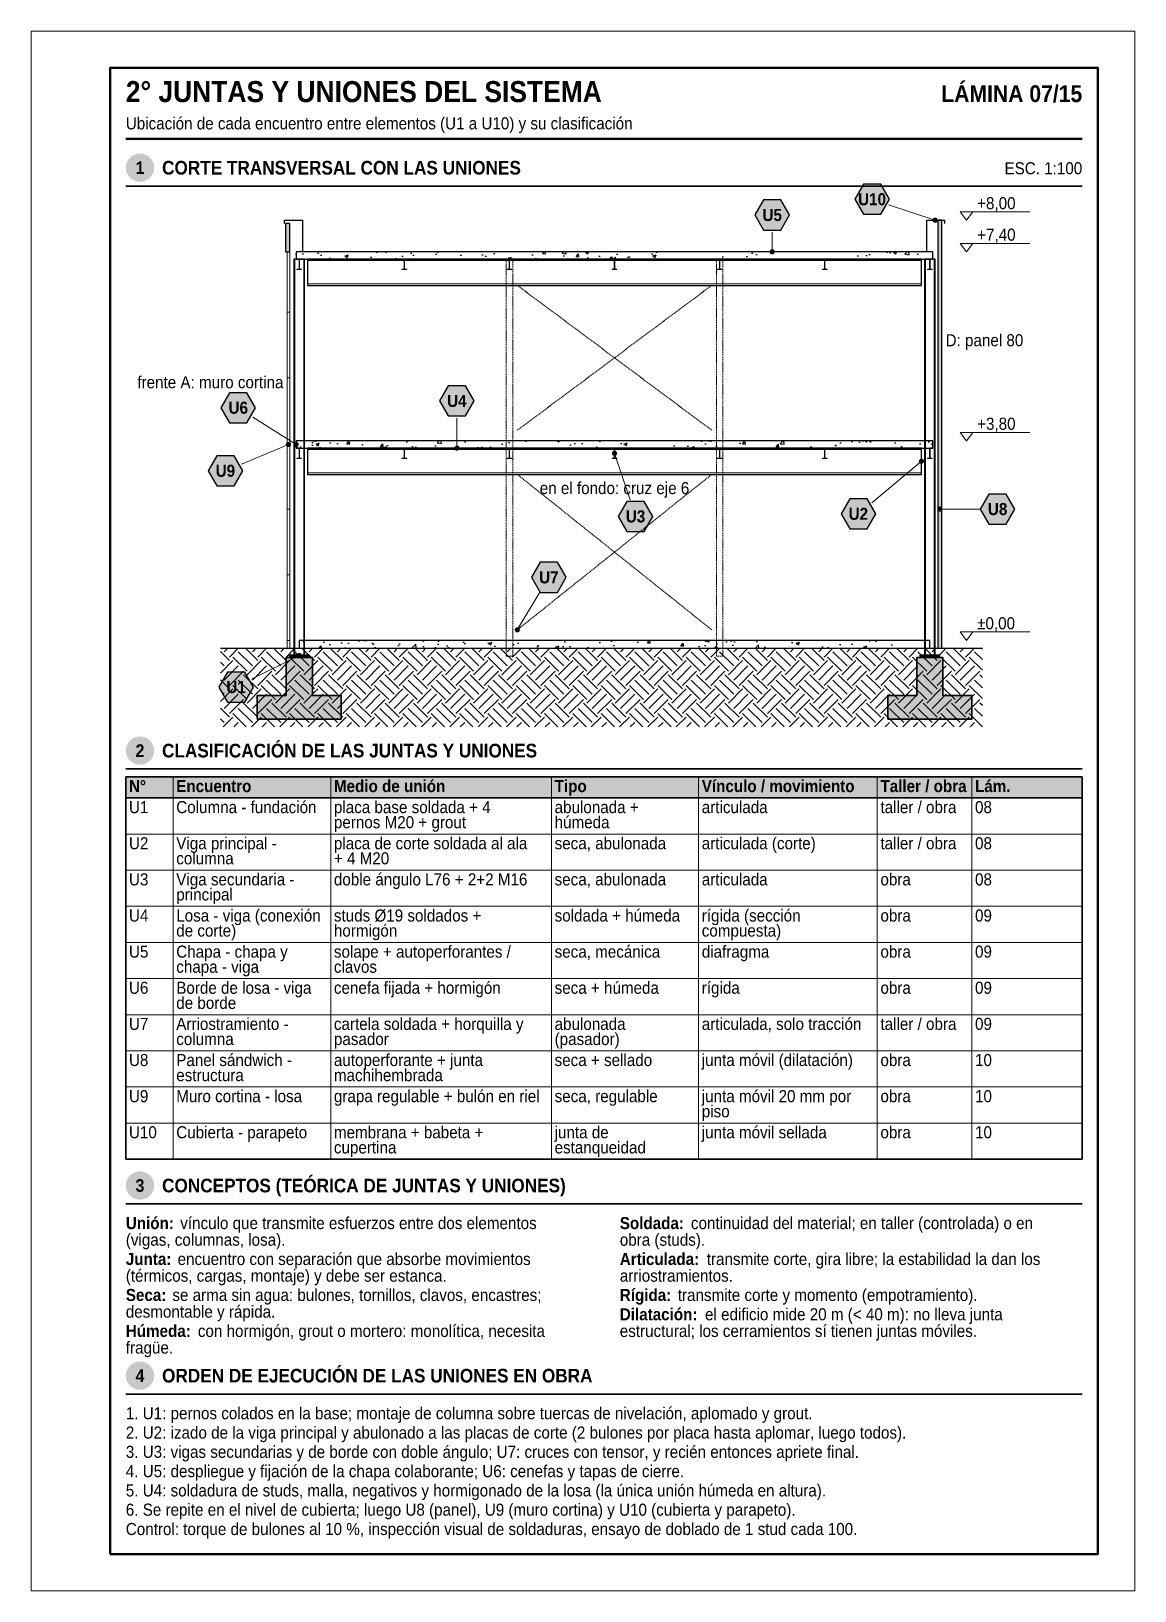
# Model space of a CAD drawing. Header units: millimetres. Extents: x 0 to 210, y 0 to 297.
import ezdxf
from ezdxf.enums import TextEntityAlignment as Align

# ---------------------------------------------------------------- set-up
doc = ezdxf.new("R2010")
doc.units = ezdxf.units.MM
doc.header["$LTSCALE"] = 0.35
doc.linetypes.add('DASHED2', pattern=[0.762, 0.635, -0.127])
for name, color, linetype in [('0-MARCO', 7, 'Continuous'), ('1-OCULTO', 8, 'DASHED2'), ('1-SECCION', 7, 'Continuous'), ('1-VISTA', 7, 'Continuous'), ('2-RAYADO', 8, 'Continuous'), ('3-COTAS', 7, 'Continuous'), ('3-REFS', 7, 'Continuous'), ('3-TABLAS', 7, 'Continuous'), ('3-TEXTOS', 7, 'Continuous'), ('3-TITULOS', 7, 'Continuous')]:
    doc.layers.add(name, color=color, linetype=linetype)
doc.styles.add('ARIAL', font='arial.ttf')
doc.styles.add('ARIAL-NEGRITA', font='arialbd.ttf')

msp = doc.modelspace()

# ---------------------------------------------------------------- hatches: boundary and pattern name
at = {"layer": '2-RAYADO', "true_color": 0xd7d7d7}
h = msp.add_hatch(color=254, dxfattribs=at)
h.dxf.hatch_style = 1
h.paths.add_polyline_path([(48.4, 255), (49.2, 255), (49.2, 260.4), (48.4, 260.4)])
h = msp.add_hatch(color=254, dxfattribs=at)
h.dxf.hatch_style = 1
h.paths.add_polyline_path([(172.5, 179.5), (173.3, 179.5), (173.3, 261), (172.5, 261)])
at = {"layer": '2-RAYADO'}
h = msp.add_hatch(dxfattribs=at)
h.set_pattern_fill('AR-CONC', color=8, scale=0.035)
h.paths.add_polyline_path([(50.4, 253.6), (171.6, 253.6), (171.6, 255), (50.4, 255)])
at = {"layer": '2-RAYADO', "true_color": 0x3c3c3c}
h = msp.add_hatch(color=250, dxfattribs=at)
h.dxf.hatch_style = 1
h.paths.add_polyline_path([(51.45, 253.6), (51.45, 253.52), (51.04, 253.46), (51.04, 251.74), (51.45, 251.68), (51.45, 251.6), (50.55, 251.6), (50.55, 251.68), (50.96, 251.74), (50.96, 253.46), (50.55, 253.52), (50.55, 253.6)])
h = msp.add_hatch(color=250, dxfattribs=at)
h.dxf.hatch_style = 1
h.paths.add_polyline_path([(71.45, 253.6), (71.45, 253.52), (71.04, 253.46), (71.04, 251.74), (71.45, 251.68), (71.45, 251.6), (70.55, 251.6), (70.55, 251.68), (70.96, 251.74), (70.96, 253.46), (70.55, 253.52), (70.55, 253.6)])
h = msp.add_hatch(color=250, dxfattribs=at)
h.dxf.hatch_style = 1
h.paths.add_polyline_path([(91.45, 253.6), (91.45, 253.52), (91.04, 253.46), (91.04, 251.74), (91.45, 251.68), (91.45, 251.6), (90.55, 251.6), (90.55, 251.68), (90.96, 251.74), (90.96, 253.46), (90.55, 253.52), (90.55, 253.6)])
h = msp.add_hatch(color=250, dxfattribs=at)
h.dxf.hatch_style = 1
h.paths.add_polyline_path([(111.45, 253.6), (111.45, 253.52), (111.04, 253.46), (111.04, 251.74), (111.45, 251.68), (111.45, 251.6), (110.55, 251.6), (110.55, 251.68), (110.96, 251.74), (110.96, 253.46), (110.55, 253.52), (110.55, 253.6)])
h = msp.add_hatch(color=250, dxfattribs=at)
h.dxf.hatch_style = 1
h.paths.add_polyline_path([(131.45, 253.6), (131.45, 253.52), (131.04, 253.46), (131.04, 251.74), (131.45, 251.68), (131.45, 251.6), (130.55, 251.6), (130.55, 251.68), (130.96, 251.74), (130.96, 253.46), (130.55, 253.52), (130.55, 253.6)])
h = msp.add_hatch(color=250, dxfattribs=at)
h.dxf.hatch_style = 1
h.paths.add_polyline_path([(151.45, 253.6), (151.45, 253.52), (151.04, 253.46), (151.04, 251.74), (151.45, 251.68), (151.45, 251.6), (150.55, 251.6), (150.55, 251.68), (150.96, 251.74), (150.96, 253.46), (150.55, 253.52), (150.55, 253.6)])
h = msp.add_hatch(color=250, dxfattribs=at)
h.dxf.hatch_style = 1
h.paths.add_polyline_path([(171.45, 253.6), (171.45, 253.52), (171.04, 253.46), (171.04, 251.74), (171.45, 251.68), (171.45, 251.6), (170.55, 251.6), (170.55, 251.68), (170.96, 251.74), (170.96, 253.46), (170.55, 253.52), (170.55, 253.6)])
at = {"layer": '2-RAYADO'}
h = msp.add_hatch(dxfattribs=at)
h.set_pattern_fill('AR-CONC', color=8, scale=0.035)
h.paths.add_polyline_path([(50.4, 217.6), (171.6, 217.6), (171.6, 219), (50.4, 219)])
at = {"layer": '2-RAYADO', "true_color": 0x3c3c3c}
h = msp.add_hatch(color=250, dxfattribs=at)
h.dxf.hatch_style = 1
h.paths.add_polyline_path([(51.45, 217.6), (51.45, 217.52), (51.04, 217.46), (51.04, 215.74), (51.45, 215.68), (51.45, 215.6), (50.55, 215.6), (50.55, 215.68), (50.96, 215.74), (50.96, 217.46), (50.55, 217.52), (50.55, 217.6)])
h = msp.add_hatch(color=250, dxfattribs=at)
h.dxf.hatch_style = 1
h.paths.add_polyline_path([(71.45, 217.6), (71.45, 217.52), (71.04, 217.46), (71.04, 215.74), (71.45, 215.68), (71.45, 215.6), (70.55, 215.6), (70.55, 215.68), (70.96, 215.74), (70.96, 217.46), (70.55, 217.52), (70.55, 217.6)])
h = msp.add_hatch(color=250, dxfattribs=at)
h.dxf.hatch_style = 1
h.paths.add_polyline_path([(91.45, 217.6), (91.45, 217.52), (91.04, 217.46), (91.04, 215.74), (91.45, 215.68), (91.45, 215.6), (90.55, 215.6), (90.55, 215.68), (90.96, 215.74), (90.96, 217.46), (90.55, 217.52), (90.55, 217.6)])
h = msp.add_hatch(color=250, dxfattribs=at)
h.dxf.hatch_style = 1
h.paths.add_polyline_path([(111.45, 217.6), (111.45, 217.52), (111.04, 217.46), (111.04, 215.74), (111.45, 215.68), (111.45, 215.6), (110.55, 215.6), (110.55, 215.68), (110.96, 215.74), (110.96, 217.46), (110.55, 217.52), (110.55, 217.6)])
h = msp.add_hatch(color=250, dxfattribs=at)
h.dxf.hatch_style = 1
h.paths.add_polyline_path([(131.45, 217.6), (131.45, 217.52), (131.04, 217.46), (131.04, 215.74), (131.45, 215.68), (131.45, 215.6), (130.55, 215.6), (130.55, 215.68), (130.96, 215.74), (130.96, 217.46), (130.55, 217.52), (130.55, 217.6)])
h = msp.add_hatch(color=250, dxfattribs=at)
h.dxf.hatch_style = 1
h.paths.add_polyline_path([(151.45, 217.6), (151.45, 217.52), (151.04, 217.46), (151.04, 215.74), (151.45, 215.68), (151.45, 215.6), (150.55, 215.6), (150.55, 215.68), (150.96, 215.74), (150.96, 217.46), (150.55, 217.52), (150.55, 217.6)])
h = msp.add_hatch(color=250, dxfattribs=at)
h.dxf.hatch_style = 1
h.paths.add_polyline_path([(171.45, 217.6), (171.45, 217.52), (171.04, 217.46), (171.04, 215.74), (171.45, 215.68), (171.45, 215.6), (170.55, 215.6), (170.55, 215.68), (170.96, 215.74), (170.96, 217.46), (170.55, 217.52), (170.55, 217.6)])
at = {"layer": '2-RAYADO'}
h = msp.add_hatch(dxfattribs=at)
h.set_pattern_fill('EARTH', color=8, scale=0.6, angle=45)
h.paths.add_polyline_path([(36, 179.5), (181, 179.5), (181, 164.5), (36, 164.5)])
h = msp.add_hatch(dxfattribs=at)
h.set_pattern_fill('AR-CONC', color=8, scale=0.035)
h.paths.add_polyline_path([(51, 179.5), (171, 179.5), (171, 181), (51, 181)])
at = {"layer": '2-RAYADO', "true_color": 0xd7d7d7}
h = msp.add_hatch(color=254, dxfattribs=at)
h.dxf.hatch_style = 1
h.paths.add_polyline_path([(43, 166), (59, 166), (59, 170.5), (53.5, 170.5), (53.5, 177.7), (48.5, 177.7), (48.5, 170.5), (43, 170.5)])
h = msp.add_hatch(color=254, dxfattribs=at)
h.dxf.hatch_style = 1
h.paths.add_polyline_path([(163, 166), (179, 166), (179, 170.5), (173.5, 170.5), (173.5, 177.7), (168.5, 177.7), (168.5, 170.5), (163, 170.5)])
at = {"layer": '3-REFS', "true_color": 0x282828}
h = msp.add_hatch(color=250, dxfattribs=at)
h.dxf.hatch_style = 1
h.paths.add_polyline_path([(163.3, 265), (161.65, 267.86), (158.35, 267.86), (156.7, 265), (158.35, 262.14), (161.65, 262.14)])
h = msp.add_hatch(color=250, dxfattribs=at)
h.dxf.hatch_style = 1
h.paths.add_polyline_path([(144.3, 262), (142.65, 264.86), (139.35, 264.86), (137.7, 262), (139.35, 259.14), (142.65, 259.14)])
at = {"layer": '3-REFS'}
h = msp.add_hatch(color=7, dxfattribs=at)
h.dxf.hatch_style = 1
edge = h.paths.add_edge_path()
edge.add_arc((172, 261), 0.5, 0, 360)
h = msp.add_hatch(color=7, dxfattribs=at)
h.dxf.hatch_style = 1
edge = h.paths.add_edge_path()
edge.add_arc((141, 255), 0.5, 0, 360)
at = {"layer": '3-REFS', "true_color": 0x282828}
h = msp.add_hatch(color=250, dxfattribs=at)
h.dxf.hatch_style = 1
h.paths.add_polyline_path([(84.3, 226.6), (82.65, 229.46), (79.35, 229.46), (77.7, 226.6), (79.35, 223.74), (82.65, 223.74)])
h = msp.add_hatch(color=250, dxfattribs=at)
h.dxf.hatch_style = 1
h.paths.add_polyline_path([(42.7, 225.3), (41.05, 228.16), (37.75, 228.16), (36.1, 225.3), (37.75, 222.44), (41.05, 222.44)])
at = {"layer": '3-REFS'}
h = msp.add_hatch(color=7, dxfattribs=at)
h.dxf.hatch_style = 1
edge = h.paths.add_edge_path()
edge.add_arc((48.95, 218.3), 0.5, 0, 360)
h = msp.add_hatch(color=7, dxfattribs=at)
h.dxf.hatch_style = 1
edge = h.paths.add_edge_path()
edge.add_arc((50.4, 218.3), 0.5, 0, 360)
h = msp.add_hatch(color=7, dxfattribs=at)
h.dxf.hatch_style = 1
edge = h.paths.add_edge_path()
edge.add_arc((81, 217.6), 0.5, 0, 360)
h = msp.add_hatch(color=7, dxfattribs=at)
h.dxf.hatch_style = 1
edge = h.paths.add_edge_path()
edge.add_arc((111, 216.6), 0.5, 0, 360)
at = {"layer": '3-REFS', "true_color": 0x282828}
h = msp.add_hatch(color=250, dxfattribs=at)
h.dxf.hatch_style = 1
h.paths.add_polyline_path([(40.25, 213.3), (38.6, 216.16), (35.3, 216.16), (33.65, 213.3), (35.3, 210.44), (38.6, 210.44)])
at = {"layer": '3-REFS'}
h = msp.add_hatch(color=7, dxfattribs=at)
h.dxf.hatch_style = 1
edge = h.paths.add_edge_path()
edge.add_arc((169.4, 215.1), 0.5, 0, 360)
at = {"layer": '3-REFS', "true_color": 0x282828}
h = msp.add_hatch(color=250, dxfattribs=at)
h.dxf.hatch_style = 1
h.paths.add_polyline_path([(160.7, 205.1), (159.05, 207.96), (155.75, 207.96), (154.1, 205.1), (155.75, 202.24), (159.05, 202.24)])
h = msp.add_hatch(color=250, dxfattribs=at)
h.dxf.hatch_style = 1
h.paths.add_polyline_path([(187.2, 206), (185.55, 208.86), (182.25, 208.86), (180.6, 206), (182.25, 203.14), (185.55, 203.14)])
h = msp.add_hatch(color=250, dxfattribs=at)
h.dxf.hatch_style = 1
h.paths.add_polyline_path([(118.3, 204.6), (116.65, 207.46), (113.35, 207.46), (111.7, 204.6), (113.35, 201.74), (116.65, 201.74)])
at = {"layer": '3-REFS'}
h = msp.add_hatch(color=7, dxfattribs=at)
h.dxf.hatch_style = 1
edge = h.paths.add_edge_path()
edge.add_arc((172.9, 206), 0.5, 0, 360)
at = {"layer": '3-REFS', "true_color": 0x282828}
h = msp.add_hatch(color=250, dxfattribs=at)
h.dxf.hatch_style = 1
h.paths.add_polyline_path([(101.8, 193), (100.15, 195.86), (96.85, 195.86), (95.2, 193), (96.85, 190.14), (100.15, 190.14)])
at = {"layer": '3-REFS'}
h = msp.add_hatch(color=7, dxfattribs=at)
h.dxf.hatch_style = 1
edge = h.paths.add_edge_path()
edge.add_arc((92.5, 183), 0.5, 0, 360)
h = msp.add_hatch(color=7, dxfattribs=at)
h.dxf.hatch_style = 1
edge = h.paths.add_edge_path()
edge.add_arc((51, 178.1), 0.5, 0, 360)
at = {"layer": '3-REFS', "true_color": 0x282828}
h = msp.add_hatch(color=250, dxfattribs=at)
h.dxf.hatch_style = 1
h.paths.add_polyline_path([(42.3, 172.1), (40.65, 174.96), (37.35, 174.96), (35.7, 172.1), (37.35, 169.24), (40.65, 169.24)])
at = {"layer": '3-TABLAS', "true_color": 0xe6e6e6}
h = msp.add_hatch(color=254, dxfattribs=at)
h.dxf.hatch_style = 1
h.paths.add_polyline_path([(18, 155), (200, 155), (200, 150.99), (18, 150.99)])
at = {"layer": '3-TITULOS'}
h = msp.add_hatch(color=7, dxfattribs=at)
h.dxf.hatch_style = 1
edge = h.paths.add_edge_path()
edge.add_arc((20.7, 271), 2.7, 0, 360)
h = msp.add_hatch(color=7, dxfattribs=at)
h.dxf.hatch_style = 1
edge = h.paths.add_edge_path()
edge.add_arc((20.7, 160), 2.7, 0, 360)
h = msp.add_hatch(color=7, dxfattribs=at)
h.dxf.hatch_style = 1
edge = h.paths.add_edge_path()
edge.add_arc((20.7, 77.18), 2.7, 0, 360)
h = msp.add_hatch(color=7, dxfattribs=at)
h.dxf.hatch_style = 1
edge = h.paths.add_edge_path()
edge.add_arc((20.7, 40.97), 2.7, 0, 360)

# ---------------------------------------------------------------- linework, layer by layer
at = {"layer": '0-MARCO', "color": 9, "lineweight": 0}
msp.add_lwpolyline([(0, 0), (210, 0), (210, 297), (0, 297)], close=True, dxfattribs=at)
at = {"layer": '0-MARCO', "lineweight": 50}
msp.add_lwpolyline([(15, 7), (203, 7), (203, 290), (15, 290)], close=True, dxfattribs=at)
at = {"layer": '1-OCULTO', "lineweight": 9}
for points in [[(90.38, 178), (91.62, 178), (91.62, 253.6), (90.38, 253.6)], [(130.38, 178), (131.62, 178), (131.62, 253.6), (130.38, 253.6)]]:
    msp.add_lwpolyline(points, close=True, dxfattribs=at)
for points in [[(92.5, 221), (129.5, 248.6)], [(129.5, 221), (92.5, 248.6)], [(92.5, 183), (129.5, 212.6)], [(129.5, 183), (92.5, 212.6)]]:
    msp.add_lwpolyline(points, dxfattribs=at)
at = {"layer": '1-SECCION', "lineweight": 25}
for points in [[(50.4, 253.6), (171.6, 253.6), (171.6, 255), (50.4, 255)], [(50.4, 217.6), (171.6, 217.6), (171.6, 219), (50.4, 219)], [(51, 179.5), (171, 179.5), (171, 181), (51, 181)], [(49.1, 178), (52.9, 178), (52.9, 178.2), (49.1, 178.2)], [(169.1, 178), (172.9, 178), (172.9, 178.2), (169.1, 178.2)]]:
    msp.add_lwpolyline(points, close=True, dxfattribs=at)
at = {"layer": '1-SECCION', "lineweight": 13}
for points in [[(51.45, 253.6), (51.45, 253.52), (51.04, 253.46), (51.04, 251.74), (51.45, 251.68), (51.45, 251.6), (50.55, 251.6), (50.55, 251.68), (50.96, 251.74), (50.96, 253.46), (50.55, 253.52), (50.55, 253.6)], [(71.45, 253.6), (71.45, 253.52), (71.04, 253.46), (71.04, 251.74), (71.45, 251.68), (71.45, 251.6), (70.55, 251.6), (70.55, 251.68), (70.96, 251.74), (70.96, 253.46), (70.55, 253.52), (70.55, 253.6)], [(91.45, 253.6), (91.45, 253.52), (91.04, 253.46), (91.04, 251.74), (91.45, 251.68), (91.45, 251.6), (90.55, 251.6), (90.55, 251.68), (90.96, 251.74), (90.96, 253.46), (90.55, 253.52), (90.55, 253.6)], [(111.45, 253.6), (111.45, 253.52), (111.04, 253.46), (111.04, 251.74), (111.45, 251.68), (111.45, 251.6), (110.55, 251.6), (110.55, 251.68), (110.96, 251.74), (110.96, 253.46), (110.55, 253.52), (110.55, 253.6)], [(131.45, 253.6), (131.45, 253.52), (131.04, 253.46), (131.04, 251.74), (131.45, 251.68), (131.45, 251.6), (130.55, 251.6), (130.55, 251.68), (130.96, 251.74), (130.96, 253.46), (130.55, 253.52), (130.55, 253.6)], [(151.45, 253.6), (151.45, 253.52), (151.04, 253.46), (151.04, 251.74), (151.45, 251.68), (151.45, 251.6), (150.55, 251.6), (150.55, 251.68), (150.96, 251.74), (150.96, 253.46), (150.55, 253.52), (150.55, 253.6)], [(171.45, 253.6), (171.45, 253.52), (171.04, 253.46), (171.04, 251.74), (171.45, 251.68), (171.45, 251.6), (170.55, 251.6), (170.55, 251.68), (170.96, 251.74), (170.96, 253.46), (170.55, 253.52), (170.55, 253.6)], [(51.45, 217.6), (51.45, 217.52), (51.04, 217.46), (51.04, 215.74), (51.45, 215.68), (51.45, 215.6), (50.55, 215.6), (50.55, 215.68), (50.96, 215.74), (50.96, 217.46), (50.55, 217.52), (50.55, 217.6)], [(71.45, 217.6), (71.45, 217.52), (71.04, 217.46), (71.04, 215.74), (71.45, 215.68), (71.45, 215.6), (70.55, 215.6), (70.55, 215.68), (70.96, 215.74), (70.96, 217.46), (70.55, 217.52), (70.55, 217.6)], [(91.45, 217.6), (91.45, 217.52), (91.04, 217.46), (91.04, 215.74), (91.45, 215.68), (91.45, 215.6), (90.55, 215.6), (90.55, 215.68), (90.96, 215.74), (90.96, 217.46), (90.55, 217.52), (90.55, 217.6)], [(111.45, 217.6), (111.45, 217.52), (111.04, 217.46), (111.04, 215.74), (111.45, 215.68), (111.45, 215.6), (110.55, 215.6), (110.55, 215.68), (110.96, 215.74), (110.96, 217.46), (110.55, 217.52), (110.55, 217.6)], [(131.45, 217.6), (131.45, 217.52), (131.04, 217.46), (131.04, 215.74), (131.45, 215.68), (131.45, 215.6), (130.55, 215.6), (130.55, 215.68), (130.96, 215.74), (130.96, 217.46), (130.55, 217.52), (130.55, 217.6)], [(151.45, 217.6), (151.45, 217.52), (151.04, 217.46), (151.04, 215.74), (151.45, 215.68), (151.45, 215.6), (150.55, 215.6), (150.55, 215.68), (150.96, 215.74), (150.96, 217.46), (150.55, 217.52), (150.55, 217.6)], [(171.45, 217.6), (171.45, 217.52), (171.04, 217.46), (171.04, 215.74), (171.45, 215.68), (171.45, 215.6), (170.55, 215.6), (170.55, 215.68), (170.96, 215.74), (170.96, 217.46), (170.55, 217.52), (170.55, 217.6)]]:
    msp.add_lwpolyline(points, close=True, dxfattribs=at)
at = {"layer": '1-SECCION', "lineweight": 35}
for points in [[(43, 166), (59, 166), (59, 170.5), (53.5, 170.5), (53.5, 177.7), (48.5, 177.7), (48.5, 170.5), (43, 170.5)], [(163, 166), (179, 166), (179, 170.5), (173.5, 170.5), (173.5, 177.7), (168.5, 177.7), (168.5, 170.5), (163, 170.5)]]:
    msp.add_lwpolyline(points, close=True, dxfattribs=at)
at = {"layer": '1-VISTA', "lineweight": 25}
for points in [[(48.2, 260.4), (48.2, 261), (51.6, 261), (51.6, 255)], [(170.4, 255), (170.4, 261), (173.8, 261), (173.8, 260.4)], [(36, 179.5), (181, 179.5)]]:
    msp.add_lwpolyline(points, dxfattribs=at)
for points in [[(48.4, 255), (49.2, 255), (49.2, 260.4), (48.4, 260.4)], [(172.5, 179.5), (173.3, 179.5), (173.3, 261), (172.5, 261)], [(50, 178.22), (52, 178.22), (52, 253.6), (50, 253.6)], [(52.6, 248.6), (169.4, 248.6), (169.4, 253.6), (52.6, 253.6)], [(170, 178.22), (172, 178.22), (172, 253.6), (170, 253.6)], [(52.6, 212.6), (169.4, 212.6), (169.4, 217.6), (52.6, 217.6)]]:
    msp.add_lwpolyline(points, close=True, dxfattribs=at)
at = {"layer": '1-VISTA', "lineweight": 18}
for points in [[(48.7, 179.5), (48.7, 255)], [(49.2, 179.5), (49.2, 255)], [(50.15, 178.22), (50.15, 253.6)], [(51.85, 178.22), (51.85, 253.6)], [(52.6, 253.33), (169.4, 253.33)], [(170.15, 178.22), (170.15, 253.6)], [(171.85, 178.22), (171.85, 253.6)], [(52.6, 248.87), (169.4, 248.87)], [(52.6, 217.33), (169.4, 217.33)], [(52.6, 212.87), (169.4, 212.87)]]:
    msp.add_lwpolyline(points, dxfattribs=at)
at = {"layer": '1-VISTA', "lineweight": 13}
for points in [[(48.7, 243.5), (49.2, 243.5)], [(48.7, 231), (49.2, 231)], [(48.7, 218.5), (49.2, 218.5)], [(48.7, 206), (49.2, 206)], [(48.7, 193.5), (49.2, 193.5)], [(48.7, 181), (49.2, 181)]]:
    msp.add_lwpolyline(points, dxfattribs=at)
at = {"layer": '3-COTAS', "lineweight": 18}
for points in [[(178, 261), (176.8, 262.6), (179.2, 262.6)], [(178, 255), (176.8, 256.6), (179.2, 256.6)], [(178, 219), (176.8, 220.6), (179.2, 220.6)], [(178, 181), (176.8, 182.6), (179.2, 182.6)]]:
    msp.add_lwpolyline(points, close=True, dxfattribs=at)
at = {"layer": '3-COTAS', "lineweight": 13}
for points in [[(176.8, 262.6), (190, 262.6)], [(176.8, 256.6), (190, 256.6)], [(176.8, 220.6), (190, 220.6)], [(176.8, 182.6), (190, 182.6)]]:
    msp.add_lwpolyline(points, dxfattribs=at)
at = {"layer": '3-REFS', "lineweight": 25}
for points in [[(163.3, 265), (161.65, 267.86), (158.35, 267.86), (156.7, 265), (158.35, 262.14), (161.65, 262.14)], [(144.3, 262), (142.65, 264.86), (139.35, 264.86), (137.7, 262), (139.35, 259.14), (142.65, 259.14)], [(84.3, 226.6), (82.65, 229.46), (79.35, 229.46), (77.7, 226.6), (79.35, 223.74), (82.65, 223.74)], [(42.7, 225.3), (41.05, 228.16), (37.75, 228.16), (36.1, 225.3), (37.75, 222.44), (41.05, 222.44)], [(40.25, 213.3), (38.6, 216.16), (35.3, 216.16), (33.65, 213.3), (35.3, 210.44), (38.6, 210.44)], [(160.7, 205.1), (159.05, 207.96), (155.75, 207.96), (154.1, 205.1), (155.75, 202.24), (159.05, 202.24)], [(187.2, 206), (185.55, 208.86), (182.25, 208.86), (180.6, 206), (182.25, 203.14), (185.55, 203.14)], [(118.3, 204.6), (116.65, 207.46), (113.35, 207.46), (111.7, 204.6), (113.35, 201.74), (116.65, 201.74)], [(101.8, 193), (100.15, 195.86), (96.85, 195.86), (95.2, 193), (96.85, 190.14), (100.15, 190.14)], [(42.3, 172.1), (40.65, 174.96), (37.35, 174.96), (35.7, 172.1), (37.35, 169.24), (40.65, 169.24)]]:
    msp.add_lwpolyline(points, close=True, dxfattribs=at)
at = {"layer": '3-REFS', "lineweight": 18}
for points in [[(163.13, 263.96), (172, 261)], [(141, 258.7), (141, 255)], [(42.18, 223.53), (50.4, 218.3)], [(81, 223.3), (81, 217.6)], [(40, 214.57), (48.95, 218.3)], [(113.96, 207.73), (111, 216.6)], [(159.94, 207.21), (169.4, 215.1)], [(180.6, 206), (172.9, 206)], [(96.8, 190.17), (92.5, 183)], [(41.95, 173.58), (51, 178.1)]]:
    msp.add_lwpolyline(points, dxfattribs=at)
at = {"layer": '3-TABLAS', "lineweight": 35}
for points in [[(18, 155), (200, 155)], [(18, 155), (18, 82.18)], [(200, 155), (200, 82.18)], [(18, 150.99), (200, 150.99)], [(18, 82.18), (200, 82.18)]]:
    msp.add_lwpolyline(points, dxfattribs=at)
at = {"layer": '3-TABLAS', "lineweight": 13}
for points in [[(27, 155), (27, 82.18)], [(57, 155), (57, 82.18)], [(99, 155), (99, 82.18)], [(127, 155), (127, 82.18)], [(161, 155), (161, 82.18)], [(179, 155), (179, 82.18)], [(18, 144.11), (200, 144.11)], [(18, 137.23), (200, 137.23)], [(18, 130.35), (200, 130.35)], [(18, 123.47), (200, 123.47)], [(18, 116.59), (200, 116.59)], [(18, 109.71), (200, 109.71)], [(18, 102.83), (200, 102.83)], [(18, 95.95), (200, 95.95)], [(18, 89.06), (200, 89.06)]]:
    msp.add_lwpolyline(points, dxfattribs=at)
at = {"layer": '3-TITULOS', "lineweight": 50}
msp.add_lwpolyline([(18, 276.5), (200, 276.5)], dxfattribs=at)
at = {"layer": '3-TITULOS', "lineweight": 35}
for points in [[(18, 267.5), (200, 267.5)], [(18, 156.5), (200, 156.5)], [(18, 73.68), (200, 73.68)], [(18, 37.47), (200, 37.47)]]:
    msp.add_lwpolyline(points, dxfattribs=at)

# ---------------------------------------------------------------- texts
at = {"layer": '3-COTAS', "style": 'ARIAL', "width": 0.9}
for s, p in [('+8,00', (180, 263.1)), ('+7,40', (180, 257.1)), ('+3,80', (180, 221.1)), ('±0,00', (180, 183.1))]:
    msp.add_text(s, height=2.3, dxfattribs=at).set_placement(p)
at = {"layer": '3-REFS', "color": 7, "true_color": 0xffffff, "style": 'ARIAL-NEGRITA', "width": 0.9}
for s, p in [('U10', (160, 265)), ('U5', (141, 262)), ('U6', (39.4, 225.3)), ('U4', (81, 226.6)), ('U9', (36.95, 213.3)), ('U3', (115, 204.6)), ('U2', (157.4, 205.1)), ('U8', (183.9, 206)), ('U7', (98.5, 193)), ('U1', (39, 172.1))]:
    msp.add_text(s, height=2.3, dxfattribs=at).set_placement(p, align=Align.MIDDLE_CENTER)
at = {"layer": '3-TABLAS', "width": 0.9}
for s, style, p in [('Medio de unión', 'ARIAL-NEGRITA', (57.6, 152.1)), ('Tipo', 'ARIAL-NEGRITA', (99.6, 152.1)), ('Vínculo / movimiento', 'ARIAL-NEGRITA', (127.6, 152.1)), ('Taller / obra', 'ARIAL-NEGRITA', (161.6, 152.1)), ('Lám.', 'ARIAL-NEGRITA', (179.6, 152.1)), ('N°', 'ARIAL-NEGRITA', (18.6, 152.1)), ('Encuentro', 'ARIAL-NEGRITA', (27.6, 152.1)), ('U1', 'ARIAL', (18.6, 148.09)), ('Columna - fundación', 'ARIAL', (27.6, 148.09)), ('placa base soldada + 4', 'ARIAL', (57.6, 148.09)), ('abulonada +', 'ARIAL', (99.6, 148.09)), ('articulada', 'ARIAL', (127.6, 148.09)), ('taller / obra', 'ARIAL', (161.6, 148.09)), ('08', 'ARIAL', (179.6, 148.09)), ('pernos M20 + grout', 'ARIAL', (57.6, 145.22)), ('húmeda', 'ARIAL', (99.6, 145.22)), ('U2', 'ARIAL', (18.6, 141.21)), ('Viga principal -', 'ARIAL', (27.6, 141.21)), ('placa de corte soldada al ala', 'ARIAL', (57.6, 141.21)), ('seca, abulonada', 'ARIAL', (99.6, 141.21)), ('articulada (corte)', 'ARIAL', (127.6, 141.21)), ('taller / obra', 'ARIAL', (161.6, 141.21)), ('08', 'ARIAL', (179.6, 141.21)), ('columna', 'ARIAL', (27.6, 138.34)), ('+ 4 M20', 'ARIAL', (57.6, 138.34)), ('U3', 'ARIAL', (18.6, 134.33)), ('Viga secundaria -', 'ARIAL', (27.6, 134.33)), ('doble ángulo L76 + 2+2 M16', 'ARIAL', (57.6, 134.33)), ('seca, abulonada', 'ARIAL', (99.6, 134.33)), ('articulada', 'ARIAL', (127.6, 134.33)), ('obra', 'ARIAL', (161.6, 134.33)), ('08', 'ARIAL', (179.6, 134.33)), ('principal', 'ARIAL', (27.6, 131.46)), ('U4', 'ARIAL', (18.6, 127.45)), ('Losa - viga (conexión', 'ARIAL', (27.6, 127.45)), ('studs Ø19 soldados +', 'ARIAL', (57.6, 127.45)), ('soldada + húmeda', 'ARIAL', (99.6, 127.45)), ('rígida (sección', 'ARIAL', (127.6, 127.45)), ('obra', 'ARIAL', (161.6, 127.45)), ('09', 'ARIAL', (179.6, 127.45)), ('de corte)', 'ARIAL', (27.6, 124.58)), ('hormigón', 'ARIAL', (57.6, 124.58)), ('compuesta)', 'ARIAL', (127.6, 124.58)), ('U5', 'ARIAL', (18.6, 120.57)), ('Chapa - chapa y', 'ARIAL', (27.6, 120.57)), ('solape + autoperforantes /', 'ARIAL', (57.6, 120.57)), ('seca, mecánica', 'ARIAL', (99.6, 120.57)), ('diafragma', 'ARIAL', (127.6, 120.57)), ('obra', 'ARIAL', (161.6, 120.57)), ('09', 'ARIAL', (179.6, 120.57)), ('chapa - viga', 'ARIAL', (27.6, 117.69)), ('clavos', 'ARIAL', (57.6, 117.69)), ('U6', 'ARIAL', (18.6, 113.69)), ('Borde de losa - viga', 'ARIAL', (27.6, 113.69)), ('cenefa fijada + hormigón', 'ARIAL', (57.6, 113.69)), ('seca + húmeda', 'ARIAL', (99.6, 113.69)), ('rígida', 'ARIAL', (127.6, 113.69)), ('obra', 'ARIAL', (161.6, 113.69)), ('09', 'ARIAL', (179.6, 113.69)), ('de borde', 'ARIAL', (27.6, 110.81)), ('U7', 'ARIAL', (18.6, 106.81)), ('Arriostramiento -', 'ARIAL', (27.6, 106.81)), ('cartela soldada + horquilla y', 'ARIAL', (57.6, 106.81)), ('abulonada', 'ARIAL', (99.6, 106.81)), ('articulada, solo tracción', 'ARIAL', (127.6, 106.81)), ('taller / obra', 'ARIAL', (161.6, 106.81)), ('09', 'ARIAL', (179.6, 106.81)), ('columna', 'ARIAL', (27.6, 103.93)), ('pasador', 'ARIAL', (57.6, 103.93)), ('(pasador)', 'ARIAL', (99.6, 103.93)), ('U8', 'ARIAL', (18.6, 99.93)), ('Panel sándwich -', 'ARIAL', (27.6, 99.93)), ('autoperforante + junta', 'ARIAL', (57.6, 99.93)), ('seca + sellado', 'ARIAL', (99.6, 99.93)), ('junta móvil (dilatación)', 'ARIAL', (127.6, 99.93)), ('obra', 'ARIAL', (161.6, 99.93)), ('10', 'ARIAL', (179.6, 99.93)), ('estructura', 'ARIAL', (27.6, 97.05)), ('machihembrada', 'ARIAL', (57.6, 97.05)), ('U9', 'ARIAL', (18.6, 93.05)), ('Muro cortina - losa', 'ARIAL', (27.6, 93.05)), ('grapa regulable + bulón en riel', 'ARIAL', (57.6, 93.05)), ('seca, regulable', 'ARIAL', (99.6, 93.05)), ('junta móvil 20 mm por', 'ARIAL', (127.6, 93.05)), ('obra', 'ARIAL', (161.6, 93.05)), ('10', 'ARIAL', (179.6, 93.05)), ('piso', 'ARIAL', (127.6, 90.17)), ('U10', 'ARIAL', (18.6, 86.17)), ('Cubierta - parapeto', 'ARIAL', (27.6, 86.17)), ('membrana + babeta +', 'ARIAL', (57.6, 86.17)), ('junta de', 'ARIAL', (99.6, 86.17)), ('junta móvil sellada', 'ARIAL', (127.6, 86.17)), ('obra', 'ARIAL', (161.6, 86.17)), ('10', 'ARIAL', (179.6, 86.17)), ('cupertina', 'ARIAL', (57.6, 83.29)), ('estanqueidad', 'ARIAL', (99.6, 83.29))]:
    msp.add_text(s, height=2.3, dxfattribs=dict(at, style=style)).set_placement(p)
at = {"layer": '3-TEXTOS', "width": 0.9}
for s, style, p in [('D: panel 80', 'ARIAL', (174, 237)), ('Unión:', 'ARIAL-NEGRITA', (18, 68.88)), ('vínculo que transmite esfuerzos entre dos elementos', 'ARIAL', (28.36, 68.88)), ('Soldada:', 'ARIAL-NEGRITA', (112, 68.88)), ('continuidad del material; en taller (controlada) o en', 'ARIAL', (125.54, 68.88)), ('(vigas, columnas, losa).', 'ARIAL', (18, 65.71)), ('obra (studs).', 'ARIAL', (112, 65.71)), ('Junta:', 'ARIAL-NEGRITA', (18, 62.04)), ('encuentro con separación que absorbe movimientos', 'ARIAL', (27.86, 62.04)), ('Articulada:', 'ARIAL-NEGRITA', (112, 62.04)), ('transmite corte, gira libre; la estabilidad la dan los', 'ARIAL', (128.55, 62.04)), ('(térmicos, cargas, montaje) y debe ser estanca.', 'ARIAL', (18, 58.86)), ('arriostramientos.', 'ARIAL', (112, 58.86)), ('Seca:', 'ARIAL-NEGRITA', (18, 55.19)), ('se arma sin agua: bulones, tornillos, clavos, encastres;', 'ARIAL', (26.86, 55.19)), ('Rígida:', 'ARIAL-NEGRITA', (112, 55.19)), ('transmite corte y momento (empotramiento).', 'ARIAL', (123.03, 55.19)), ('desmontable y rápida.', 'ARIAL', (18, 52.01)), ('Dilatación:', 'ARIAL-NEGRITA', (112, 51.51)), ('el edificio mide 20 m (< 40 m): no lleva junta', 'ARIAL', (128.22, 51.51)), ('Húmeda:', 'ARIAL-NEGRITA', (18, 48.34)), ('con hormigón, grout o mortero: monolítica, necesita', 'ARIAL', (31.71, 48.34)), ('estructural; los cerramientos sí tienen juntas móviles.', 'ARIAL', (112, 48.34)), ('fragüe.', 'ARIAL', (18, 45.17)), ('1. U1: pernos colados en la base; montaje de columna sobre tuercas de nivelación, aplomado y grout.', 'ARIAL', (18, 32.67)), ('2. U2: izado de la viga principal y abulonado a las placas de corte (2 bulones por placa hasta aplomar, luego todos).', 'ARIAL', (18, 28.99)), ('3. U3: vigas secundarias y de borde con doble ángulo; U7: cruces con tensor, y recién entonces apriete final.', 'ARIAL', (18, 25.32)), ('4. U5: despliegue y fijación de la chapa colaborante; U6: cenefas y tapas de cierre.', 'ARIAL', (18, 21.64)), ('5. U4: soldadura de studs, malla, negativos y hormigonado de la losa (la única unión húmeda en altura).', 'ARIAL', (18, 17.97)), ('6. Se repite en el nivel de cubierta; luego U8 (panel), U9 (muro cortina) y U10 (cubierta y parapeto).', 'ARIAL', (18, 14.3)), ('Control: torque de bulones al 10 %, inspección visual de soldaduras, ensayo de doblado de 1 stud cada 100.', 'ARIAL', (18, 10.62))]:
    msp.add_text(s, height=2.3, dxfattribs=dict(at, style=style)).set_placement(p)
at = {"layer": '3-TEXTOS', "style": 'ARIAL', "width": 0.9}
msp.add_text('frente A: muro cortina', height=2.3, dxfattribs=at).set_placement((48, 229), align=Align.RIGHT)
msp.add_text('en el fondo: cruz eje 6', height=2.3, dxfattribs=at).set_placement((111, 210), align=Align.MIDDLE_CENTER)
at = {"layer": '3-TITULOS', "width": 0.9}
for s, height, style, p in [('2° JUNTAS Y UNIONES DEL SISTEMA', 4, 'ARIAL-NEGRITA', (18, 283.5)), ('Ubicación de cada encuentro entre elementos (U1 a U10) y su clasificación', 2.3, 'ARIAL', (18, 278.3))]:
    msp.add_text(s, height=height, dxfattribs=dict(at, style=style)).set_placement(p)
at = {"layer": '3-TITULOS', "style": 'ARIAL-NEGRITA', "width": 0.9}
msp.add_text('LÁMINA 07/15', height=3.2, dxfattribs=at).set_placement((200, 283.5), align=Align.RIGHT)
at = {"layer": '3-TITULOS', "color": 7, "true_color": 0xffffff, "style": 'ARIAL-NEGRITA', "width": 0.9}
for s, p in [('1', (20.7, 271)), ('2', (20.7, 160)), ('3', (20.7, 77.18)), ('4', (20.7, 40.97))]:
    msp.add_text(s, height=2.4, dxfattribs=at).set_placement(p, align=Align.MIDDLE_CENTER)
at = {"layer": '3-TITULOS', "style": 'ARIAL-NEGRITA', "width": 0.9}
for s, p in [('CORTE TRANSVERSAL CON LAS UNIONES', (24.9, 271)), ('CLASIFICACIÓN DE LAS JUNTAS Y UNIONES', (24.9, 160)), ('CONCEPTOS (TEÓRICA DE JUNTAS Y UNIONES)', (24.9, 77.18)), ('ORDEN DE EJECUCIÓN DE LAS UNIONES EN OBRA', (24.9, 40.97))]:
    msp.add_text(s, height=2.6, dxfattribs=at).set_placement(p, align=Align.MIDDLE_LEFT)
at = {"layer": '3-TITULOS', "style": 'ARIAL', "width": 0.9}
msp.add_text('ESC. 1:100', height=2.3, dxfattribs=at).set_placement((200, 270.9), align=Align.MIDDLE_RIGHT)

doc.saveas('drawing.dxf')
